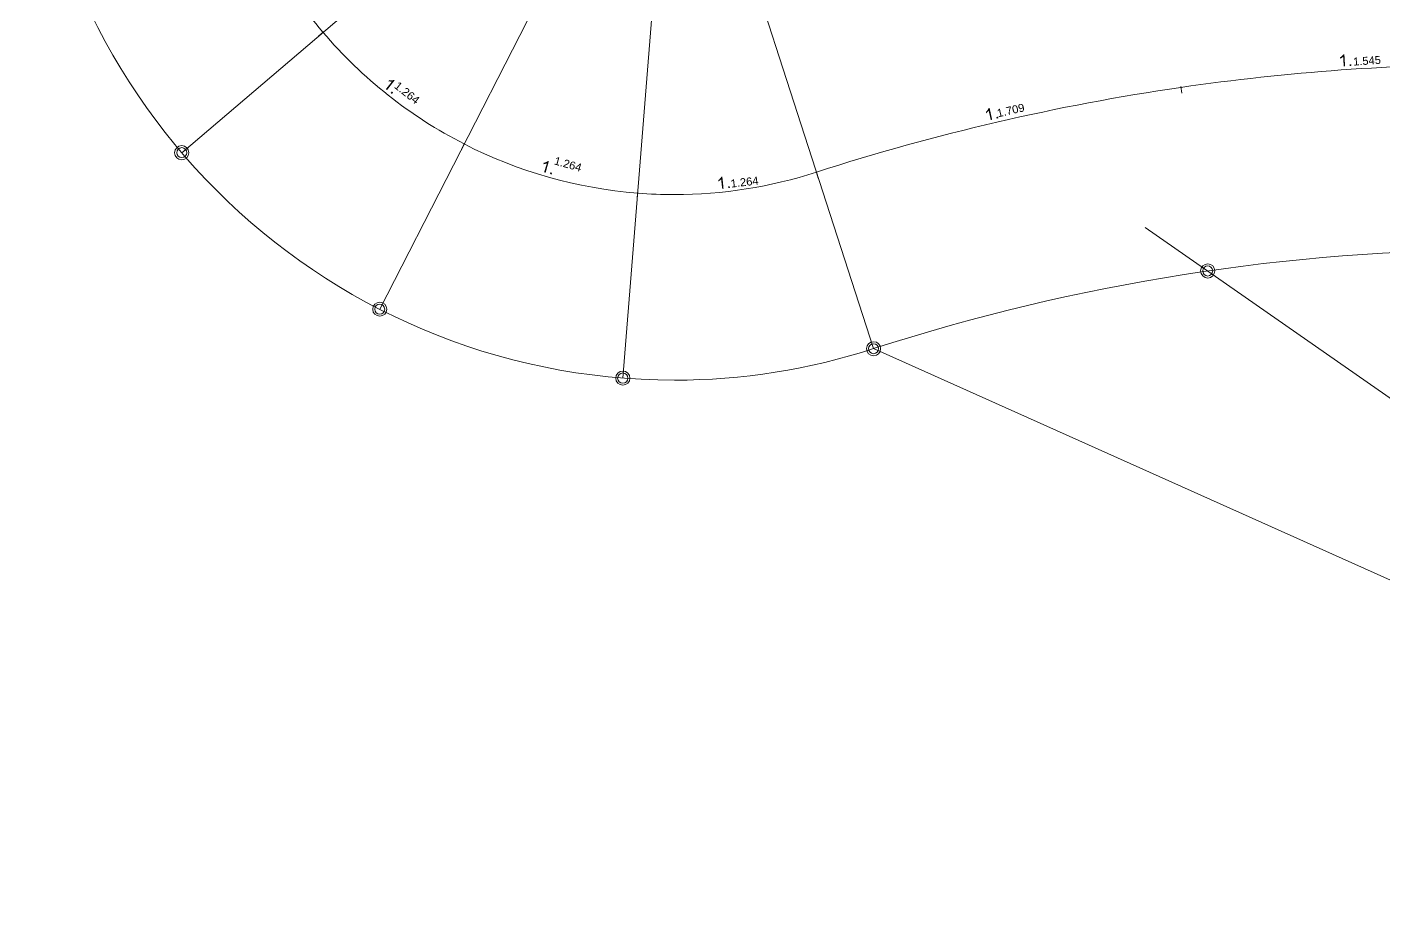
# Model space of a CAD drawing. Header units: millimetres. Extents: x 0 to 354, y 0 to 293.
# Drawn here: x 69.8 to 179.6, y 98.2 to 169.9 of the extents above; entities that cross this region are included whole.
import ezdxf

# ---------------------------------------------------------------- set-up
doc = ezdxf.new("R2010")
doc.units = ezdxf.units.MM
doc.header["$MEASUREMENT"] = 0
doc.layers.get('0').update_dxf_attribs({"linetype": 'CONTINUOUS'})
doc.styles.add('Arial$001', font='arial.ttf', dxfattribs={"height": 1.166256})

msp = doc.modelspace()

# ---------------------------------------------------------------- hatches: boundary and pattern name
at = {"true_color": 0x000030}
h = msp.add_hatch(color=0, dxfattribs=at)
edge = h.paths.add_edge_path()
edge.add_line((176.48, 166.76), (176.37, 166.75))
edge.add_line((176.37, 166.75), (176.32, 167.53))
edge.add_spline(control_points=[(176.32, 167.53), (176.29, 167.49), (176.25, 167.46), (176.2, 167.43)], knot_values=[0, 0, 0, 0, 1, 1, 1, 1], degree=3, periodic=0)
edge.add_spline(control_points=[(176.2, 167.43), (176.15, 167.39), (176.12, 167.38), (176.09, 167.36)], knot_values=[0, 0, 0, 0, 1, 1, 1, 1], degree=3, periodic=0)
edge.add_line((176.09, 167.36), (176.07, 167.48))
edge.add_spline(control_points=[(176.07, 167.48), (176.14, 167.51), (176.19, 167.56), (176.24, 167.61)], knot_values=[0, 0, 0, 0, 1, 1, 1, 1], degree=3, periodic=0)
edge.add_spline(control_points=[(176.24, 167.61), (176.29, 167.66), (176.32, 167.69), (176.34, 167.74)], knot_values=[0, 0, 0, 0, 1, 1, 1, 1], degree=3, periodic=0)
edge.add_line((176.34, 167.74), (176.42, 167.74))
for points in [[(176.85, 166.78), (176.85, 166.93), (176.98, 166.93), (177, 166.8)], [(99.19, 164.6), (99.28, 164.72), (99.39, 164.63), (99.29, 164.52)], [(148.27, 162.52), (148.24, 162.65), (148.37, 162.68), (148.4, 162.55)], [(112.09, 158.04), (112.14, 158.17), (112.27, 158.12), (112.22, 157.99)], [(126.53, 156.9), (126.52, 157.03), (126.65, 157.05), (126.66, 156.91)]]:
    msp.add_hatch(color=0, dxfattribs=at).paths.add_polyline_path(points)
h = msp.add_hatch(color=0, dxfattribs=at)
edge = h.paths.add_edge_path()
edge.add_line((98.9, 164.83), (98.8, 164.91))
edge.add_line((98.8, 164.91), (99.28, 165.51))
edge.add_spline(control_points=[(99.28, 165.51), (99.24, 165.51), (99.19, 165.51), (99.14, 165.53)], knot_values=[0, 0, 0, 0, 1, 1, 1, 1], degree=3, periodic=0)
edge.add_spline(control_points=[(99.14, 165.53), (99.09, 165.53), (99.04, 165.54), (98.99, 165.54)], knot_values=[0, 0, 0, 0, 1, 1, 1, 1], degree=3, periodic=0)
edge.add_line((98.99, 165.54), (99.08, 165.64))
edge.add_spline(control_points=[(99.08, 165.64), (99.14, 165.62), (99.21, 165.61), (99.29, 165.62)], knot_values=[0, 0, 0, 0, 1, 1, 1, 1], degree=3, periodic=0)
edge.add_spline(control_points=[(99.29, 165.62), (99.36, 165.62), (99.41, 165.64), (99.46, 165.66)], knot_values=[0, 0, 0, 0, 1, 1, 1, 1], degree=3, periodic=0)
edge.add_line((99.46, 165.66), (99.51, 165.61))
h = msp.add_hatch(color=0, dxfattribs=at)
edge = h.paths.add_edge_path()
edge.add_line((147.9, 162.43), (147.79, 162.4))
edge.add_line((147.79, 162.4), (147.62, 163.15))
edge.add_spline(control_points=[(147.62, 163.15), (147.59, 163.11), (147.56, 163.08), (147.52, 163.05)], knot_values=[0, 0, 0, 0, 1, 1, 1, 1], degree=3, periodic=0)
edge.add_spline(control_points=[(147.52, 163.05), (147.49, 163.01), (147.44, 162.98), (147.41, 162.95)], knot_values=[0, 0, 0, 0, 1, 1, 1, 1], degree=3, periodic=0)
edge.add_line((147.41, 162.95), (147.39, 163.06))
edge.add_spline(control_points=[(147.39, 163.06), (147.44, 163.11), (147.49, 163.16), (147.54, 163.23)], knot_values=[0, 0, 0, 0, 1, 1, 1, 1], degree=3, periodic=0)
edge.add_spline(control_points=[(147.54, 163.23), (147.57, 163.28), (147.61, 163.33), (147.61, 163.38)], knot_values=[0, 0, 0, 0, 1, 1, 1, 1], degree=3, periodic=0)
edge.add_line((147.61, 163.38), (147.69, 163.39))
h = msp.add_hatch(color=0, dxfattribs=at)
edge = h.paths.add_edge_path()
edge.add_line((111.74, 158.14), (111.62, 158.17))
edge.add_line((111.62, 158.17), (111.84, 158.9))
edge.add_spline(control_points=[(111.84, 158.9), (111.79, 158.88), (111.76, 158.86), (111.69, 158.85)], knot_values=[0, 0, 0, 0, 1, 1, 1, 1], degree=3, periodic=0)
edge.add_spline(control_points=[(111.69, 158.85), (111.64, 158.85), (111.59, 158.83), (111.56, 158.83)], knot_values=[0, 0, 0, 0, 1, 1, 1, 1], degree=3, periodic=0)
edge.add_line((111.56, 158.83), (111.59, 158.95))
edge.add_spline(control_points=[(111.59, 158.95), (111.66, 158.95), (111.74, 158.98), (111.79, 159)], knot_values=[0, 0, 0, 0, 1, 1, 1, 1], degree=3, periodic=0)
edge.add_spline(control_points=[(111.79, 159), (111.85, 159.03), (111.9, 159.06), (111.94, 159.1)], knot_values=[0, 0, 0, 0, 1, 1, 1, 1], degree=3, periodic=0)
edge.add_line((111.94, 159.1), (112, 159.08))
h = msp.add_hatch(color=0, dxfattribs=at)
edge = h.paths.add_edge_path()
edge.add_line((126.15, 156.85), (126.04, 156.83))
edge.add_line((126.04, 156.83), (125.95, 157.61))
edge.add_spline(control_points=[(125.95, 157.61), (125.92, 157.57), (125.89, 157.54), (125.85, 157.51)], knot_values=[0, 0, 0, 0, 1, 1, 1, 1], degree=3, periodic=0)
edge.add_spline(control_points=[(125.85, 157.51), (125.81, 157.48), (125.77, 157.44), (125.72, 157.43)], knot_values=[0, 0, 0, 0, 1, 1, 1, 1], degree=3, periodic=0)
edge.add_line((125.72, 157.43), (125.72, 157.54))
edge.add_spline(control_points=[(125.72, 157.54), (125.77, 157.57), (125.84, 157.62), (125.87, 157.67)], knot_values=[0, 0, 0, 0, 1, 1, 1, 1], degree=3, periodic=0)
edge.add_spline(control_points=[(125.87, 157.67), (125.92, 157.72), (125.95, 157.77), (125.97, 157.82)], knot_values=[0, 0, 0, 0, 1, 1, 1, 1], degree=3, periodic=0)
edge.add_line((125.97, 157.82), (126.05, 157.82))

# ---------------------------------------------------------------- linework, layer by layer
at = {"color": 0, "linetype": 'Continuous', "lineweight": 15, "true_color": 0x000007}
for points in [[(122.17, 193.76), (82.27, 159.76), (82.27, 159.76)], [(122.17, 193.76), (98.32, 147.08), (98.32, 147.08)], [(122.17, 193.76), (117.99, 141.51), (117.99, 141.51)], [(122.17, 193.76), (138.3, 143.89), (138.3, 143.89)], [(93.75, 169.54), (93.34, 169.19), (93.34, 169.19)], [(93.66, 169.49), (93.75, 169.51), (93.75, 169.51)], [(163.26, 164.57), (163.18, 165.11), (163.18, 165.11)], [(163.21, 165.1), (163.18, 165.01), (163.18, 165.01)], [(105.18, 160.52), (104.93, 160.02), (104.93, 160.02)], [(105.11, 160.43), (105.19, 160.48), (105.19, 160.48)], [(133.66, 158.24), (133.82, 157.71), (133.82, 157.71)], [(133.82, 157.71), (133.66, 158.24), (133.66, 158.24)], [(133.66, 158.14), (133.69, 158.22), (133.69, 158.22)], [(133.69, 158.22), (133.66, 158.14), (133.66, 158.14)], [(119.19, 156.55), (119.14, 156), (119.14, 156)], [(119.16, 156.45), (119.21, 156.52), (119.21, 156.52)], [(239.4, 98.58), (160.3, 153.71), (160.3, 153.71)], [(138.3, 143.89), (345.15, 51.19), (345.15, 51.19)]]:
    msp.add_lwpolyline(points, dxfattribs=at)
at = {"color": 0, "linetype": 'Continuous', "lineweight": 15, "true_color": 0x7ca600}
for points in [[(138.3, 143.89), (133.09, 142.2), (127.64, 141.34), (122.17, 141.34), (122.17, 141.34), (93.23, 141.34), (69.75, 164.8), (69.75, 193.76), (69.75, 193.76), (69.75, 222.7), (93.23, 246.16), (122.17, 246.16), (122.17, 246.16), (144.9, 246.16), (165.03, 231.51), (172.04, 209.89)], [(82.85, 159.76), (82.85, 160.07), (82.58, 160.34), (82.27, 160.34), (82.27, 160.34), (81.95, 160.34), (81.7, 160.07), (81.7, 159.76), (81.7, 159.76), (81.7, 159.44), (81.95, 159.19), (82.27, 159.19), (82.27, 159.19), (82.58, 159.19), (82.85, 159.44), (82.85, 159.76)], [(82.68, 159.76), (82.68, 159.99), (82.5, 160.17), (82.27, 160.17), (82.27, 160.17), (82.05, 160.17), (81.87, 159.99), (81.87, 159.76), (81.87, 159.76), (81.87, 159.54), (82.05, 159.36), (82.27, 159.36), (82.27, 159.36), (82.5, 159.36), (82.68, 159.54), (82.68, 159.76)], [(165.92, 150.19), (165.92, 150.5), (165.67, 150.75), (165.36, 150.75), (165.36, 150.75), (165.05, 150.75), (164.78, 150.5), (164.78, 150.19), (164.78, 150.19), (164.78, 149.87), (165.05, 149.61), (165.36, 149.61), (165.36, 149.61), (165.67, 149.61), (165.92, 149.87), (165.92, 150.19)], [(165.76, 150.19), (165.76, 150.4), (165.57, 150.6), (165.36, 150.6), (165.36, 150.6), (165.13, 150.6), (164.95, 150.4), (164.95, 150.19), (164.95, 150.19), (164.95, 149.95), (165.13, 149.77), (165.36, 149.77), (165.36, 149.77), (165.57, 149.77), (165.76, 149.95), (165.76, 150.19)], [(98.88, 147.08), (98.88, 147.39), (98.63, 147.66), (98.32, 147.66), (98.32, 147.66), (98, 147.66), (97.74, 147.39), (97.74, 147.08), (97.74, 147.08), (97.74, 146.76), (98, 146.52), (98.32, 146.52), (98.32, 146.52), (98.63, 146.52), (98.88, 146.76), (98.88, 147.08)], [(98.71, 147.08), (98.71, 147.31), (98.53, 147.49), (98.32, 147.49), (98.32, 147.49), (98.09, 147.49), (97.9, 147.31), (97.9, 147.08), (97.9, 147.08), (97.9, 146.86), (98.09, 146.68), (98.32, 146.68), (98.32, 146.68), (98.53, 146.68), (98.71, 146.86), (98.71, 147.08)], [(138.86, 143.89), (138.86, 144.2), (138.62, 144.45), (138.3, 144.45), (138.3, 144.45), (137.99, 144.45), (137.72, 144.2), (137.72, 143.89), (137.72, 143.89), (137.72, 143.57), (137.99, 143.31), (138.3, 143.31), (138.3, 143.31), (138.62, 143.31), (138.86, 143.57), (138.86, 143.89)], [(138.7, 143.89), (138.7, 144.1), (138.52, 144.29), (138.3, 144.29), (138.3, 144.29), (138.07, 144.29), (137.89, 144.1), (137.89, 143.89), (137.89, 143.89), (137.89, 143.66), (138.07, 143.48), (138.3, 143.48), (138.3, 143.48), (138.52, 143.48), (138.7, 143.66), (138.7, 143.89)], [(118.57, 141.51), (118.57, 141.82), (118.3, 142.07), (117.99, 142.07), (117.99, 142.07), (117.67, 142.07), (117.42, 141.82), (117.42, 141.51), (117.42, 141.51), (117.42, 141.19), (117.67, 140.93), (117.99, 140.93), (117.99, 140.93), (118.3, 140.93), (118.57, 141.19), (118.57, 141.51)], [(118.4, 141.51), (118.4, 141.72), (118.22, 141.92), (117.99, 141.92), (117.99, 141.92), (117.76, 141.92), (117.57, 141.72), (117.57, 141.51), (117.57, 141.51), (117.57, 141.28), (117.76, 141.09), (117.99, 141.09), (117.99, 141.09), (118.22, 141.09), (118.4, 141.28), (118.4, 141.51)]]:
    msp.add_open_spline(points, degree=3, knots=[0, 0, 0, 0, 0.0625, 0.0625, 0.0625, 0.0625, 0.125, 0.125, 0.125, 0.125, 0.1875, 0.1875, 0.1875, 0.1875, 1, 1, 1, 1], dxfattribs=at)
at = {"color": 0, "linetype": 'Continuous', "lineweight": 15, "true_color": 0x000007}
for points, knots in [([(138.3, 143.89), (133.09, 142.2), (127.64, 141.34), (122.17, 141.34), (122.17, 141.34), (93.23, 141.34), (69.75, 164.8), (69.75, 193.76), (69.75, 193.76), (69.75, 222.7), (93.23, 246.16), (122.17, 246.16), (122.17, 246.16), (144.9, 246.16), (165.03, 231.51), (172.04, 209.89)], [0, 0, 0, 0, 0.0625, 0.0625, 0.0625, 0.0625, 0.125, 0.125, 0.125, 0.125, 0.1875, 0.1875, 0.1875, 0.1875, 1, 1, 1, 1]), ([(163.19, 165.05), (171.81, 166.3), (180.5, 166.93), (189.2, 166.93), (189.2, 166.93), (189.64, 166.93), (190.09, 166.93), (190.53, 166.93)], [0, 0, 0, 0, 0.125, 0.125, 0.125, 0.125, 1, 1, 1, 1]), ([(133.67, 158.19), (129.95, 156.98), (126.07, 156.37), (122.17, 156.37), (122.17, 156.37), (121.18, 156.37), (120.19, 156.4), (119.19, 156.48)], [0, 0, 0, 0, 0.125, 0.125, 0.125, 0.125, 1, 1, 1, 1]), ([(138.3, 143.89), (154.75, 149.21), (171.92, 151.91), (189.2, 151.91), (189.2, 151.91), (256.6, 151.91), (317.25, 111.01), (342.51, 48.53)], [0, 0, 0, 0, 0.125, 0.125, 0.125, 0.125, 1, 1, 1, 1]), ([(138.3, 143.89), (154.75, 149.21), (171.92, 151.91), (189.2, 151.91), (189.2, 151.91), (254.72, 151.91), (314.06, 113.23), (340.51, 53.27)], [0, 0, 0, 0, 0.125, 0.125, 0.125, 0.125, 1, 1, 1, 1])]:
    msp.add_open_spline(points, degree=3, knots=knots, dxfattribs=at)
for points in [[(93.71, 169.51), (90.53, 173.24), (88.1, 177.58), (86.6, 182.24)], [(105.14, 160.47), (100.78, 162.7), (96.9, 165.77), (93.71, 169.51)], [(133.67, 158.19), (143.31, 161.29), (153.18, 163.59), (163.19, 165.05)], [(119.19, 156.48), (114.28, 156.88), (109.52, 158.22), (105.14, 160.47)], [(133.64, 158.17), (133.66, 158.17), (133.66, 158.17), (133.67, 158.19)], [(133.71, 158.19), (133.71, 158.19), (133.69, 158.19), (133.67, 158.19)]]:
    msp.add_open_spline(points, degree=3, dxfattribs=at)

# ---------------------------------------------------------------- texts
at = {"color": 0, "true_color": 0x000030, "style": 'Arial$001'}
for s, height, rotation, p in [('1.545', 0.645, 3.9157, (177.15, 166.81)), ('1.264', 0.652, 321.6266, (99.42, 165.06)), ('1.709', 0.648, 13.1046, (148.37, 162.62)), ('1.264', 0.644, 344.1278, (112.38, 158.83)), ('1.264', 0.65, 6.628, (126.76, 156.93))]:
    msp.add_text(s, height=height, rotation=rotation, dxfattribs=at).set_placement(p)

doc.saveas('drawing.dxf')
